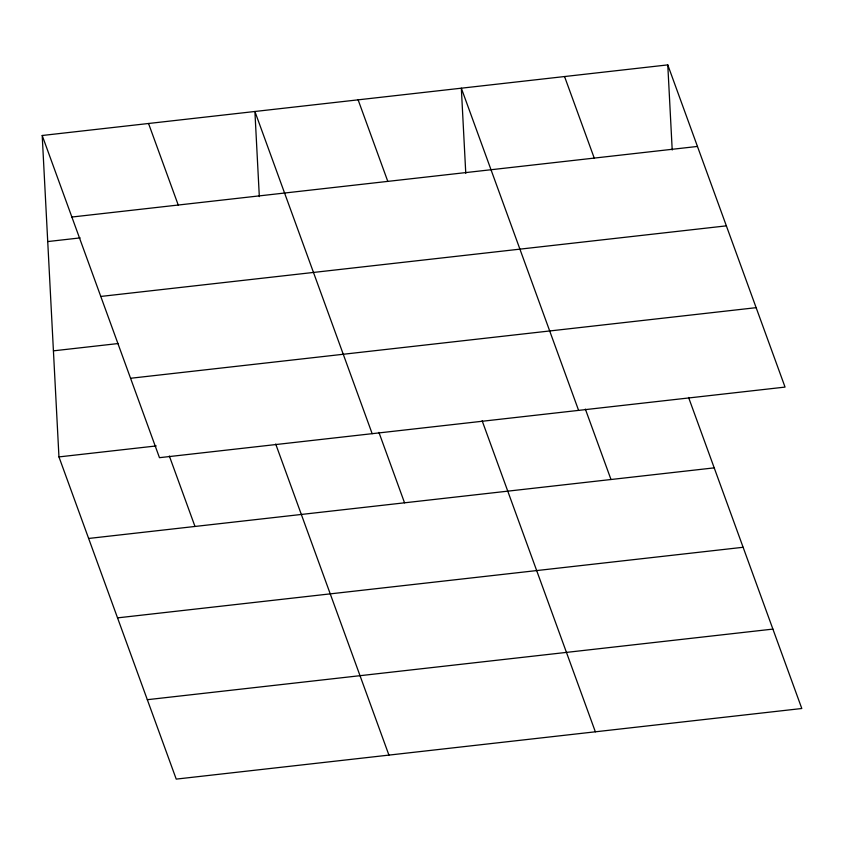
<?xml version="1.0" encoding="UTF-8"?>
<svg xmlns="http://www.w3.org/2000/svg" width="844" height="844" viewBox="0 0 844 844"><rect width="100%" height="100%" fill="white"/><g stroke="black" fill="none" stroke-linecap="round" stroke-linejoin="round"><path stroke-width="1.27" d="M42.2 135.494L667.773 64.893L785.047 387.09L159.463 457.68L42.2 135.494L58.953 456.91L176.227 779.107L801.8 708.506L688.577 397.44M71.877 217.035L697.45 146.445M47.728 241.563L80.148 237.902M100.784 296.444L726.357 225.854M53.425 350.84L118.276 343.529M130.567 378.27L756.14 307.67M58.953 456.91L156.224 445.938M88.641 538.461L714.214 467.861M117.538 617.871L743.121 547.281M147.32 699.697L772.893 629.096M564.552 76.54L594.239 158.092M585.356 409.087L610.993 479.508M578.604 410.384L461.33 88.187L465.772 173.305M482.135 420.734L595.358 731.811M358.12 99.835L387.797 181.386M378.924 432.381L404.55 502.813M372.162 433.679L254.899 111.492L259.33 196.61M275.703 444.028L388.926 755.106M148.544 123.488L178.232 205.039M169.349 456.034L194.985 526.456M667.773 64.893L672.214 150.01"/></g></svg>
